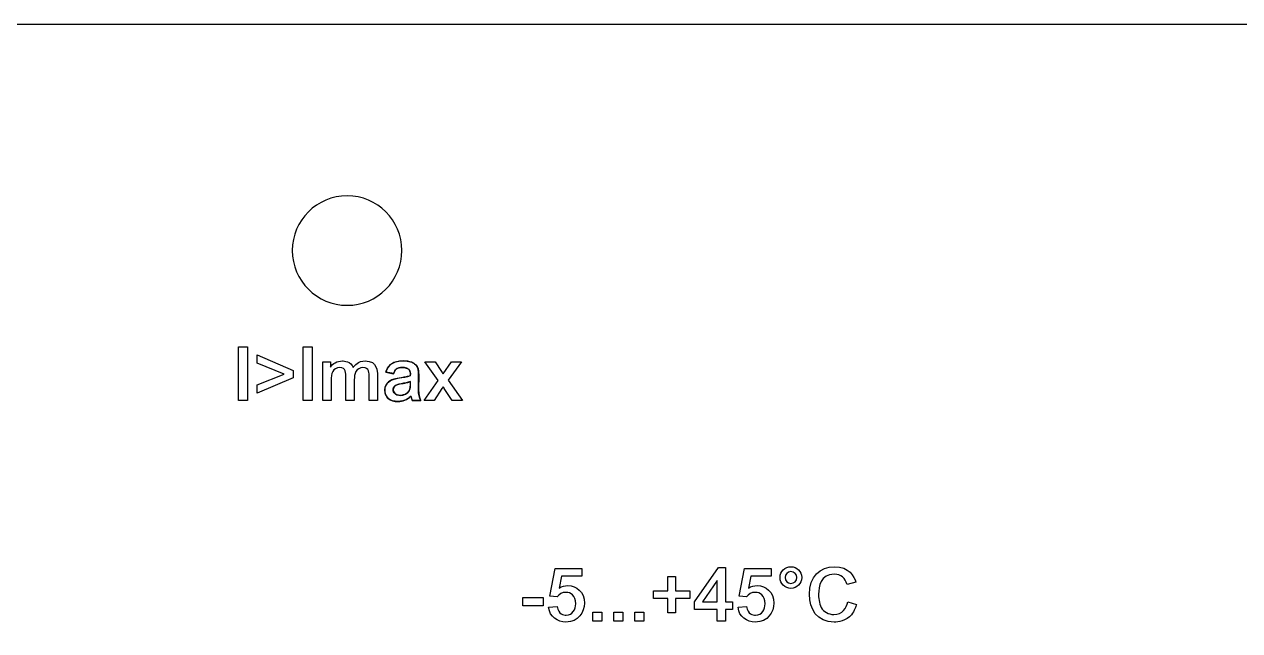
# Model space of a CAD drawing. Header units: millimetres. Extents: x 2151 to 5908, y -441 to 3322.
# Drawn here: x 3529.04 to 3563.41, y 3242.01 to 3259.16 of the extents above; entities that cross this region are included whole.
import ezdxf

# ---------------------------------------------------------------- set-up
doc = ezdxf.new("R2010")
doc.units = ezdxf.units.MM
doc.layers.add('Beschriftung', color=7, linetype='Continuous')
doc.layers.add('Gehäuse', color=7, linetype='Continuous')

# ---------------------------------------------------------------- blocks, each defined once
blk = doc.blocks.new('Gehäuse_6_TE')
at = {"layer": 'Gehäuse'}
blk.add_lwpolyline([(2.5, 66.5), (105.5, 66.5), (105.5, 24.5), (2.5, 24.5)], close=True, dxfattribs=at)
blk = doc.blocks.new('STC-0960.01')
at = {"layer": 'Beschriftung'}
for points, knots in [([(43.5, 61.65), (44.356, 61.65), (45.05, 60.956), (45.05, 60.1), (45.05, 60.1), (45.05, 59.244), (44.356, 58.55), (43.5, 58.55), (43.5, 58.55), (42.645, 58.55), (41.95, 59.244), (41.95, 60.1), (41.95, 60.1), (41.95, 60.956), (42.645, 61.65), (43.5, 61.65)], [0, 0, 0, 0, 0.2, 0.2, 0.2, 0.2, 0.4, 0.4, 0.4, 0.4, 0.6, 0.6, 0.6, 0.6, 1, 1, 1, 1]), ([(40.431, 55.855), (40.431, 55.855), (40.681, 55.855), (40.681, 55.855), (40.681, 55.855), (40.681, 55.855), (40.681, 57.371), (40.681, 57.371), (40.681, 57.371), (40.681, 57.371), (40.431, 57.371), (40.431, 57.371), (40.431, 57.371), (40.431, 57.371), (40.431, 55.855), (40.431, 55.855)], [0, 0, 0, 0, 0.2, 0.2, 0.2, 0.2, 0.4, 0.4, 0.4, 0.4, 0.6, 0.6, 0.6, 0.6, 1, 1, 1, 1]), ([(40.958, 57.146), (40.958, 57.146), (40.958, 56.911), (40.958, 56.911), (40.958, 56.911), (40.958, 56.911), (41.72, 56.6), (41.72, 56.6), (41.72, 56.6), (41.72, 56.6), (40.958, 56.297), (40.958, 56.297), (40.958, 56.297), (40.958, 56.297), (40.958, 56.06), (40.958, 56.06), (40.958, 56.06), (40.958, 56.06), (41.978, 56.496), (41.978, 56.496), (41.978, 56.496), (41.978, 56.496), (41.978, 56.706), (41.978, 56.706), (41.978, 56.706), (41.978, 56.706), (40.958, 57.146), (40.958, 57.146)], [0, 0, 0, 0, 0.125, 0.125, 0.125, 0.125, 0.25, 0.25, 0.25, 0.25, 0.375, 0.375, 0.375, 0.375, 0.5, 0.5, 0.5, 0.5, 0.625, 0.625, 0.625, 0.625, 0.75, 0.75, 0.75, 0.75, 1, 1, 1, 1]), ([(42.26, 55.855), (42.26, 55.855), (42.509, 55.855), (42.509, 55.855), (42.509, 55.855), (42.509, 55.855), (42.509, 57.371), (42.509, 57.371), (42.509, 57.371), (42.509, 57.371), (42.26, 57.371), (42.26, 57.371), (42.26, 57.371), (42.26, 57.371), (42.26, 55.855), (42.26, 55.855)], [0, 0, 0, 0, 0.2, 0.2, 0.2, 0.2, 0.4, 0.4, 0.4, 0.4, 0.6, 0.6, 0.6, 0.6, 1, 1, 1, 1]), ([(42.812, 55.855), (42.812, 55.855), (43.047, 55.855), (43.047, 55.855), (43.047, 55.855), (43.047, 55.855), (43.047, 56.407), (43.047, 56.407), (43.047, 56.407), (43.047, 56.53), (43.053, 56.604), (43.091, 56.678), (43.091, 56.678), (43.123, 56.738), (43.206, 56.789), (43.297, 56.789), (43.297, 56.789), (43.466, 56.789), (43.468, 56.623), (43.468, 56.515), (43.468, 56.515), (43.468, 56.515), (43.468, 55.855), (43.468, 55.855), (43.468, 55.855), (43.468, 55.855), (43.703, 55.855), (43.703, 55.855), (43.703, 55.855), (43.703, 55.855), (43.703, 56.441), (43.703, 56.441), (43.703, 56.441), (43.703, 56.537), (43.707, 56.6), (43.748, 56.676), (43.748, 56.676), (43.782, 56.742), (43.866, 56.789), (43.947, 56.789), (43.947, 56.789), (44.124, 56.789), (44.124, 56.632), (44.124, 56.518), (44.124, 56.518), (44.124, 56.518), (44.124, 55.855), (44.124, 55.855), (44.124, 55.855), (44.124, 55.855), (44.359, 55.855), (44.359, 55.855), (44.359, 55.855), (44.359, 55.855), (44.359, 56.585), (44.359, 56.585), (44.359, 56.585), (44.359, 56.67), (44.359, 56.977), (44.014, 56.977), (44.014, 56.977), (43.805, 56.977), (43.712, 56.848), (43.674, 56.793), (43.674, 56.793), (43.597, 56.968), (43.42, 56.977), (43.365, 56.977), (43.365, 56.977), (43.21, 56.977), (43.1, 56.903), (43.03, 56.801), (43.03, 56.801), (43.03, 56.801), (43.026, 56.801), (43.026, 56.801), (43.026, 56.801), (43.026, 56.801), (43.026, 56.952), (43.026, 56.952), (43.026, 56.952), (43.026, 56.952), (42.812, 56.952), (42.812, 56.952), (42.812, 56.952), (42.812, 56.952), (42.812, 55.855), (42.812, 55.855)], [0, 0, 0, 0, 0.043478, 0.043478, 0.043478, 0.043478, 0.086957, 0.086957, 0.086957, 0.086957, 0.130435, 0.130435, 0.130435, 0.130435, 0.173913, 0.173913, 0.173913, 0.173913, 0.217391, 0.217391, 0.217391, 0.217391, 0.26087, 0.26087, 0.26087, 0.26087, 0.304348, 0.304348, 0.304348, 0.304348, 0.347826, 0.347826, 0.347826, 0.347826, 0.391304, 0.391304, 0.391304, 0.391304, 0.434783, 0.434783, 0.434783, 0.434783, 0.478261, 0.478261, 0.478261, 0.478261, 0.521739, 0.521739, 0.521739, 0.521739, 0.565217, 0.565217, 0.565217, 0.565217, 0.608696, 0.608696, 0.608696, 0.608696, 0.652174, 0.652174, 0.652174, 0.652174, 0.695652, 0.695652, 0.695652, 0.695652, 0.73913, 0.73913, 0.73913, 0.73913, 0.782609, 0.782609, 0.782609, 0.782609, 0.826087, 0.826087, 0.826087, 0.826087, 0.869565, 0.869565, 0.869565, 0.869565, 0.913043, 0.913043, 0.913043, 0.913043, 1, 1, 1, 1]), ([(45.082, 56.975), (45.273, 56.975), (45.403, 56.925), (45.474, 56.825), (45.474, 56.825), (45.494, 56.795), (45.506, 56.758), (45.512, 56.714), (45.512, 56.714), (45.518, 56.669), (45.521, 56.617), (45.521, 56.558), (45.521, 56.558), (45.521, 56.558), (45.518, 56.166), (45.518, 56.166), (45.518, 56.166), (45.518, 56.035), (45.54, 55.931), (45.582, 55.853), (45.582, 55.853), (45.582, 55.853), (45.343, 55.853), (45.343, 55.853), (45.343, 55.853), (45.323, 55.903), (45.31, 55.946), (45.305, 55.982), (45.305, 55.982), (45.197, 55.879), (45.075, 55.828), (44.936, 55.828), (44.936, 55.828), (44.821, 55.828), (44.729, 55.857), (44.662, 55.916), (44.662, 55.916), (44.595, 55.974), (44.562, 56.051), (44.562, 56.147), (44.562, 56.147), (44.562, 56.228), (44.586, 56.294), (44.634, 56.345), (44.634, 56.345), (44.682, 56.397), (44.745, 56.435), (44.824, 56.459), (44.824, 56.459), (44.872, 56.473), (44.941, 56.487), (45.032, 56.501), (45.032, 56.501), (45.087, 56.509), (45.132, 56.517), (45.169, 56.525), (45.169, 56.525), (45.206, 56.533), (45.245, 56.544), (45.286, 56.558), (45.286, 56.558), (45.286, 56.558), (45.288, 56.613), (45.288, 56.613), (45.288, 56.613), (45.288, 56.647), (45.282, 56.676), (45.271, 56.7), (45.271, 56.7), (45.258, 56.725), (45.234, 56.747), (45.2, 56.764), (45.2, 56.764), (45.165, 56.782), (45.123, 56.791), (45.072, 56.791), (45.072, 56.791), (44.991, 56.791), (44.932, 56.777), (44.895, 56.751), (44.895, 56.751), (44.858, 56.724), (44.83, 56.679), (44.814, 56.615), (44.814, 56.615), (44.814, 56.615), (44.593, 56.655), (44.593, 56.655), (44.593, 56.655), (44.627, 56.764), (44.683, 56.844), (44.761, 56.897), (44.761, 56.897), (44.838, 56.949), (44.945, 56.975), (45.082, 56.975)], [0, 0, 0, 0, 0.04, 0.04, 0.04, 0.04, 0.08, 0.08, 0.08, 0.08, 0.12, 0.12, 0.12, 0.12, 0.16, 0.16, 0.16, 0.16, 0.2, 0.2, 0.2, 0.2, 0.24, 0.24, 0.24, 0.24, 0.28, 0.28, 0.28, 0.28, 0.32, 0.32, 0.32, 0.32, 0.36, 0.36, 0.36, 0.36, 0.4, 0.4, 0.4, 0.4, 0.44, 0.44, 0.44, 0.44, 0.48, 0.48, 0.48, 0.48, 0.52, 0.52, 0.52, 0.52, 0.56, 0.56, 0.56, 0.56, 0.6, 0.6, 0.6, 0.6, 0.64, 0.64, 0.64, 0.64, 0.68, 0.68, 0.68, 0.68, 0.72, 0.72, 0.72, 0.72, 0.76, 0.76, 0.76, 0.76, 0.8, 0.8, 0.8, 0.8, 0.84, 0.84, 0.84, 0.84, 0.88, 0.88, 0.88, 0.88, 0.92, 0.92, 0.92, 0.92, 1, 1, 1, 1]), ([(44.817, 56.617), (44.846, 56.723), (44.886, 56.793), (45.077, 56.793), (45.077, 56.793), (45.119, 56.793), (45.27, 56.78), (45.287, 56.662), (45.287, 56.662), (45.291, 56.628), (45.291, 56.592), (45.289, 56.56), (45.289, 56.56), (45.206, 56.53), (45.058, 56.505), (44.982, 56.494), (44.982, 56.494), (44.863, 56.475), (44.565, 56.429), (44.565, 56.149), (44.565, 56.149), (44.565, 55.959), (44.707, 55.829), (44.939, 55.829), (44.939, 55.829), (45.138, 55.829), (45.259, 55.938), (45.308, 55.984), (45.308, 55.984), (45.314, 55.948), (45.323, 55.914), (45.346, 55.855), (45.346, 55.855), (45.346, 55.855), (45.585, 55.855), (45.585, 55.855), (45.585, 55.855), (45.562, 55.9), (45.524, 55.969), (45.521, 56.168), (45.521, 56.168), (45.521, 56.168), (45.524, 56.56), (45.524, 56.56), (45.524, 56.56), (45.524, 56.746), (45.5, 56.812), (45.441, 56.869), (45.441, 56.869), (45.361, 56.947), (45.24, 56.977), (45.085, 56.977), (45.085, 56.977), (44.732, 56.977), (44.645, 56.801), (44.597, 56.657), (44.597, 56.657), (44.597, 56.657), (44.817, 56.617), (44.817, 56.617)], [0, 0, 0, 0, 0.0625, 0.0625, 0.0625, 0.0625, 0.125, 0.125, 0.125, 0.125, 0.1875, 0.1875, 0.1875, 0.1875, 0.25, 0.25, 0.25, 0.25, 0.3125, 0.3125, 0.3125, 0.3125, 0.375, 0.375, 0.375, 0.375, 0.4375, 0.4375, 0.4375, 0.4375, 0.5, 0.5, 0.5, 0.5, 0.5625, 0.5625, 0.5625, 0.5625, 0.625, 0.625, 0.625, 0.625, 0.6875, 0.6875, 0.6875, 0.6875, 0.75, 0.75, 0.75, 0.75, 0.8125, 0.8125, 0.8125, 0.8125, 0.875, 0.875, 0.875, 0.875, 1, 1, 1, 1]), ([(45.678, 55.855), (45.678, 55.855), (45.958, 55.855), (45.958, 55.855), (45.958, 55.855), (45.958, 55.855), (46.18, 56.192), (46.18, 56.192), (46.18, 56.192), (46.19, 56.206), (46.19, 56.206), (46.216, 56.247), (46.216, 56.247), (46.228, 56.228), (46.231, 56.221), (46.248, 56.196), (46.248, 56.196), (46.248, 56.196), (46.472, 55.855), (46.472, 55.855), (46.472, 55.855), (46.472, 55.855), (46.762, 55.855), (46.762, 55.855), (46.762, 55.855), (46.762, 55.855), (46.353, 56.435), (46.353, 56.435), (46.353, 56.435), (46.353, 56.435), (46.73, 56.952), (46.73, 56.952), (46.73, 56.952), (46.73, 56.952), (46.451, 56.952), (46.451, 56.952), (46.451, 56.952), (46.451, 56.952), (46.214, 56.609), (46.214, 56.609), (46.214, 56.609), (46.201, 56.63), (46.201, 56.632), (46.173, 56.674), (46.173, 56.674), (46.173, 56.674), (45.991, 56.952), (45.991, 56.952), (45.991, 56.952), (45.991, 56.952), (45.701, 56.952), (45.701, 56.952), (45.701, 56.952), (45.701, 56.952), (46.076, 56.422), (46.076, 56.422), (46.076, 56.422), (46.076, 56.422), (45.678, 55.855), (45.678, 55.855)], [0, 0, 0, 0, 0.0625, 0.0625, 0.0625, 0.0625, 0.125, 0.125, 0.125, 0.125, 0.1875, 0.1875, 0.1875, 0.1875, 0.25, 0.25, 0.25, 0.25, 0.3125, 0.3125, 0.3125, 0.3125, 0.375, 0.375, 0.375, 0.375, 0.4375, 0.4375, 0.4375, 0.4375, 0.5, 0.5, 0.5, 0.5, 0.5625, 0.5625, 0.5625, 0.5625, 0.625, 0.625, 0.625, 0.625, 0.6875, 0.6875, 0.6875, 0.6875, 0.75, 0.75, 0.75, 0.75, 0.8125, 0.8125, 0.8125, 0.8125, 0.875, 0.875, 0.875, 0.875, 1, 1, 1, 1]), ([(45.082, 56.342), (45.02, 56.332), (44.971, 56.322), (44.933, 56.311), (44.933, 56.311), (44.896, 56.301), (44.865, 56.284), (44.84, 56.261), (44.84, 56.261), (44.815, 56.237), (44.803, 56.205), (44.803, 56.164), (44.803, 56.164), (44.803, 56.123), (44.819, 56.086), (44.851, 56.052), (44.851, 56.052), (44.882, 56.018), (44.933, 56.001), (45.002, 56.001), (45.002, 56.001), (45.036, 56.001), (45.074, 56.008), (45.117, 56.022), (45.117, 56.022), (45.16, 56.037), (45.199, 56.065), (45.234, 56.108), (45.234, 56.108), (45.268, 56.151), (45.286, 56.211), (45.286, 56.287), (45.286, 56.287), (45.286, 56.287), (45.286, 56.393), (45.286, 56.393), (45.286, 56.393), (45.26, 56.382), (45.229, 56.372), (45.191, 56.363), (45.191, 56.363), (45.154, 56.355), (45.118, 56.348), (45.082, 56.342)], [0, 0, 0, 0, 0.083333, 0.083333, 0.083333, 0.083333, 0.166667, 0.166667, 0.166667, 0.166667, 0.25, 0.25, 0.25, 0.25, 0.333333, 0.333333, 0.333333, 0.333333, 0.416667, 0.416667, 0.416667, 0.416667, 0.5, 0.5, 0.5, 0.5, 0.583333, 0.583333, 0.583333, 0.583333, 0.666667, 0.666667, 0.666667, 0.666667, 0.75, 0.75, 0.75, 0.75, 0.833333, 0.833333, 0.833333, 0.833333, 1, 1, 1, 1]), ([(45.289, 56.395), (45.289, 56.253), (45.289, 56.196), (45.253, 56.135), (45.253, 56.135), (45.202, 56.05), (45.105, 56.003), (45.005, 56.003), (45.005, 56.003), (44.846, 56.003), (44.806, 56.105), (44.806, 56.166), (44.806, 56.166), (44.806, 56.295), (44.944, 56.319), (45.028, 56.333), (45.028, 56.333), (45.117, 56.348), (45.217, 56.367), (45.289, 56.395)], [0, 0, 0, 0, 0.166667, 0.166667, 0.166667, 0.166667, 0.333333, 0.333333, 0.333333, 0.333333, 0.5, 0.5, 0.5, 0.5, 0.666667, 0.666667, 0.666667, 0.666667, 1, 1, 1, 1]), ([(49.199, 50.009), (49.231, 49.731), (49.447, 49.589), (49.688, 49.589), (49.688, 49.589), (50.043, 49.589), (50.211, 49.873), (50.211, 50.127), (50.211, 50.127), (50.211, 50.445), (49.978, 50.622), (49.745, 50.622), (49.745, 50.622), (49.654, 50.622), (49.576, 50.599), (49.497, 50.55), (49.497, 50.55), (49.497, 50.55), (49.563, 50.887), (49.563, 50.887), (49.563, 50.887), (49.563, 50.887), (50.141, 50.887), (50.141, 50.887), (50.141, 50.887), (50.141, 50.887), (50.141, 51.109), (50.141, 51.109), (50.141, 51.109), (50.141, 51.109), (49.381, 51.109), (49.381, 51.109), (49.381, 51.109), (49.381, 51.109), (49.233, 50.326), (49.233, 50.326), (49.233, 50.326), (49.233, 50.326), (49.436, 50.299), (49.436, 50.299), (49.436, 50.299), (49.497, 50.381), (49.584, 50.43), (49.688, 50.43), (49.688, 50.43), (49.821, 50.43), (49.965, 50.345), (49.965, 50.108), (49.965, 50.108), (49.965, 49.945), (49.874, 49.782), (49.694, 49.782), (49.694, 49.782), (49.631, 49.782), (49.47, 49.808), (49.438, 50.032), (49.438, 50.032), (49.438, 50.032), (49.199, 50.009), (49.199, 50.009)], [0, 0, 0, 0, 0.0625, 0.0625, 0.0625, 0.0625, 0.125, 0.125, 0.125, 0.125, 0.1875, 0.1875, 0.1875, 0.1875, 0.25, 0.25, 0.25, 0.25, 0.3125, 0.3125, 0.3125, 0.3125, 0.375, 0.375, 0.375, 0.375, 0.4375, 0.4375, 0.4375, 0.4375, 0.5, 0.5, 0.5, 0.5, 0.5625, 0.5625, 0.5625, 0.5625, 0.625, 0.625, 0.625, 0.625, 0.6875, 0.6875, 0.6875, 0.6875, 0.75, 0.75, 0.75, 0.75, 0.8125, 0.8125, 0.8125, 0.8125, 0.875, 0.875, 0.875, 0.875, 1, 1, 1, 1]), ([(52.569, 49.848), (52.569, 49.848), (52.789, 49.848), (52.789, 49.848), (52.789, 49.848), (52.789, 49.848), (52.789, 50.252), (52.789, 50.252), (52.789, 50.252), (52.789, 50.252), (53.193, 50.252), (53.193, 50.252), (53.193, 50.252), (53.193, 50.252), (53.193, 50.472), (53.193, 50.472), (53.193, 50.472), (53.193, 50.472), (52.789, 50.472), (52.789, 50.472), (52.789, 50.472), (52.789, 50.472), (52.789, 50.876), (52.789, 50.876), (52.789, 50.876), (52.789, 50.876), (52.569, 50.876), (52.569, 50.876), (52.569, 50.876), (52.569, 50.876), (52.569, 50.472), (52.569, 50.472), (52.569, 50.472), (52.569, 50.472), (52.164, 50.472), (52.164, 50.472), (52.164, 50.472), (52.164, 50.472), (52.164, 50.252), (52.164, 50.252), (52.164, 50.252), (52.164, 50.252), (52.569, 50.252), (52.569, 50.252), (52.569, 50.252), (52.569, 50.252), (52.569, 49.848), (52.569, 49.848)], [0, 0, 0, 0, 0.076923, 0.076923, 0.076923, 0.076923, 0.153846, 0.153846, 0.153846, 0.153846, 0.230769, 0.230769, 0.230769, 0.230769, 0.307692, 0.307692, 0.307692, 0.307692, 0.384615, 0.384615, 0.384615, 0.384615, 0.461538, 0.461538, 0.461538, 0.461538, 0.538462, 0.538462, 0.538462, 0.538462, 0.615385, 0.615385, 0.615385, 0.615385, 0.692308, 0.692308, 0.692308, 0.692308, 0.769231, 0.769231, 0.769231, 0.769231, 0.846154, 0.846154, 0.846154, 0.846154, 1, 1, 1, 1]), ([(53.966, 49.615), (53.966, 49.615), (54.201, 49.615), (54.201, 49.615), (54.201, 49.615), (54.201, 49.615), (54.201, 49.947), (54.201, 49.947), (54.201, 49.947), (54.201, 49.947), (54.395, 49.947), (54.395, 49.947), (54.395, 49.947), (54.395, 49.947), (54.395, 50.161), (54.395, 50.161), (54.395, 50.161), (54.395, 50.161), (54.201, 50.161), (54.201, 50.161), (54.201, 50.161), (54.201, 50.161), (54.201, 51.131), (54.201, 51.131), (54.201, 51.131), (54.201, 51.131), (54.002, 51.131), (54.002, 51.131), (54.002, 51.131), (54.002, 51.131), (53.326, 50.161), (53.326, 50.161), (53.326, 50.161), (53.326, 50.161), (53.326, 49.947), (53.326, 49.947), (53.326, 49.947), (53.326, 49.947), (53.966, 49.947), (53.966, 49.947), (53.966, 49.947), (53.966, 49.947), (53.966, 49.615), (53.966, 49.615)], [0, 0, 0, 0, 0.083333, 0.083333, 0.083333, 0.083333, 0.166667, 0.166667, 0.166667, 0.166667, 0.25, 0.25, 0.25, 0.25, 0.333333, 0.333333, 0.333333, 0.333333, 0.416667, 0.416667, 0.416667, 0.416667, 0.5, 0.5, 0.5, 0.5, 0.583333, 0.583333, 0.583333, 0.583333, 0.666667, 0.666667, 0.666667, 0.666667, 0.75, 0.75, 0.75, 0.75, 0.833333, 0.833333, 0.833333, 0.833333, 1, 1, 1, 1]), ([(54.554, 50.009), (54.586, 49.731), (54.802, 49.589), (55.043, 49.589), (55.043, 49.589), (55.399, 49.589), (55.566, 49.873), (55.566, 50.127), (55.566, 50.127), (55.566, 50.445), (55.333, 50.622), (55.1, 50.622), (55.1, 50.622), (55.009, 50.622), (54.931, 50.599), (54.853, 50.55), (54.853, 50.55), (54.853, 50.55), (54.918, 50.887), (54.918, 50.887), (54.918, 50.887), (54.918, 50.887), (55.496, 50.887), (55.496, 50.887), (55.496, 50.887), (55.496, 50.887), (55.496, 51.109), (55.496, 51.109), (55.496, 51.109), (55.496, 51.109), (54.736, 51.109), (54.736, 51.109), (54.736, 51.109), (54.736, 51.109), (54.588, 50.326), (54.588, 50.326), (54.588, 50.326), (54.588, 50.326), (54.791, 50.299), (54.791, 50.299), (54.791, 50.299), (54.853, 50.381), (54.939, 50.43), (55.043, 50.43), (55.043, 50.43), (55.176, 50.43), (55.32, 50.345), (55.32, 50.108), (55.32, 50.108), (55.32, 49.945), (55.229, 49.782), (55.049, 49.782), (55.049, 49.782), (54.986, 49.782), (54.825, 49.808), (54.793, 50.032), (54.793, 50.032), (54.793, 50.032), (54.554, 50.009), (54.554, 50.009)], [0, 0, 0, 0, 0.0625, 0.0625, 0.0625, 0.0625, 0.125, 0.125, 0.125, 0.125, 0.1875, 0.1875, 0.1875, 0.1875, 0.25, 0.25, 0.25, 0.25, 0.3125, 0.3125, 0.3125, 0.3125, 0.375, 0.375, 0.375, 0.375, 0.4375, 0.4375, 0.4375, 0.4375, 0.5, 0.5, 0.5, 0.5, 0.5625, 0.5625, 0.5625, 0.5625, 0.625, 0.625, 0.625, 0.625, 0.6875, 0.6875, 0.6875, 0.6875, 0.75, 0.75, 0.75, 0.75, 0.8125, 0.8125, 0.8125, 0.8125, 0.875, 0.875, 0.875, 0.875, 1, 1, 1, 1]), ([(56.051, 51.156), (55.883, 51.156), (55.744, 51.02), (55.744, 50.849), (55.744, 50.849), (55.744, 50.68), (55.881, 50.542), (56.051, 50.542), (56.051, 50.542), (56.22, 50.542), (56.357, 50.68), (56.357, 50.849), (56.357, 50.849), (56.357, 51.02), (56.218, 51.156), (56.051, 51.156)], [0, 0, 0, 0, 0.2, 0.2, 0.2, 0.2, 0.4, 0.4, 0.4, 0.4, 0.6, 0.6, 0.6, 0.6, 1, 1, 1, 1]), ([(56.051, 51.016), (56.142, 51.016), (56.218, 50.942), (56.218, 50.849), (56.218, 50.849), (56.218, 50.758), (56.144, 50.682), (56.051, 50.682), (56.051, 50.682), (55.957, 50.682), (55.883, 50.758), (55.883, 50.849), (55.883, 50.849), (55.883, 50.942), (55.96, 51.016), (56.051, 51.016)], [0, 0, 0, 0, 0.2, 0.2, 0.2, 0.2, 0.4, 0.4, 0.4, 0.4, 0.6, 0.6, 0.6, 0.6, 1, 1, 1, 1]), ([(57.888, 50.713), (57.837, 50.883), (57.699, 51.156), (57.285, 51.156), (57.285, 51.156), (56.865, 51.156), (56.573, 50.866), (56.573, 50.375), (56.573, 50.375), (56.573, 49.956), (56.785, 49.589), (57.274, 49.589), (57.274, 49.589), (57.378, 49.589), (57.613, 49.613), (57.763, 49.797), (57.763, 49.797), (57.854, 49.907), (57.888, 50.03), (57.903, 50.087), (57.903, 50.087), (57.903, 50.087), (57.657, 50.159), (57.657, 50.159), (57.657, 50.159), (57.619, 49.988), (57.515, 49.803), (57.266, 49.803), (57.266, 49.803), (57.103, 49.803), (56.978, 49.884), (56.91, 49.998), (56.91, 49.998), (56.842, 50.117), (56.832, 50.292), (56.832, 50.379), (56.832, 50.379), (56.832, 50.584), (56.889, 50.942), (57.274, 50.942), (57.274, 50.942), (57.473, 50.942), (57.587, 50.832), (57.64, 50.654), (57.64, 50.654), (57.64, 50.654), (57.888, 50.713), (57.888, 50.713)], [0, 0, 0, 0, 0.076923, 0.076923, 0.076923, 0.076923, 0.153846, 0.153846, 0.153846, 0.153846, 0.230769, 0.230769, 0.230769, 0.230769, 0.307692, 0.307692, 0.307692, 0.307692, 0.384615, 0.384615, 0.384615, 0.384615, 0.461538, 0.461538, 0.461538, 0.461538, 0.538462, 0.538462, 0.538462, 0.538462, 0.615385, 0.615385, 0.615385, 0.615385, 0.692308, 0.692308, 0.692308, 0.692308, 0.769231, 0.769231, 0.769231, 0.769231, 0.846154, 0.846154, 0.846154, 0.846154, 1, 1, 1, 1]), ([(53.551, 50.161), (53.551, 50.161), (53.961, 50.763), (53.961, 50.763), (53.961, 50.763), (53.961, 50.763), (53.966, 50.763), (53.966, 50.763), (53.966, 50.763), (53.966, 50.763), (53.966, 50.161), (53.966, 50.161), (53.966, 50.161), (53.966, 50.161), (53.551, 50.161), (53.551, 50.161)], [0, 0, 0, 0, 0.2, 0.2, 0.2, 0.2, 0.4, 0.4, 0.4, 0.4, 0.6, 0.6, 0.6, 0.6, 1, 1, 1, 1]), ([(48.471, 50.047), (48.471, 50.047), (49.04, 50.047), (49.04, 50.047), (49.04, 50.047), (49.04, 50.047), (49.04, 50.282), (49.04, 50.282), (49.04, 50.282), (49.04, 50.282), (48.471, 50.282), (48.471, 50.282), (48.471, 50.282), (48.471, 50.282), (48.471, 50.047), (48.471, 50.047)], [0, 0, 0, 0, 0.2, 0.2, 0.2, 0.2, 0.4, 0.4, 0.4, 0.4, 0.6, 0.6, 0.6, 0.6, 1, 1, 1, 1]), ([(50.45, 49.615), (50.45, 49.615), (50.7, 49.615), (50.7, 49.615), (50.7, 49.615), (50.7, 49.615), (50.7, 49.865), (50.7, 49.865), (50.7, 49.865), (50.7, 49.865), (50.45, 49.865), (50.45, 49.865), (50.45, 49.865), (50.45, 49.865), (50.45, 49.615), (50.45, 49.615)], [0, 0, 0, 0, 0.2, 0.2, 0.2, 0.2, 0.4, 0.4, 0.4, 0.4, 0.6, 0.6, 0.6, 0.6, 1, 1, 1, 1]), ([(51.045, 49.615), (51.045, 49.615), (51.294, 49.615), (51.294, 49.615), (51.294, 49.615), (51.294, 49.615), (51.294, 49.865), (51.294, 49.865), (51.294, 49.865), (51.294, 49.865), (51.045, 49.865), (51.045, 49.865), (51.045, 49.865), (51.045, 49.865), (51.045, 49.615), (51.045, 49.615)], [0, 0, 0, 0, 0.2, 0.2, 0.2, 0.2, 0.4, 0.4, 0.4, 0.4, 0.6, 0.6, 0.6, 0.6, 1, 1, 1, 1]), ([(51.639, 49.615), (51.639, 49.615), (51.889, 49.615), (51.889, 49.615), (51.889, 49.615), (51.889, 49.615), (51.889, 49.865), (51.889, 49.865), (51.889, 49.865), (51.889, 49.865), (51.639, 49.865), (51.639, 49.865), (51.639, 49.865), (51.639, 49.865), (51.639, 49.615), (51.639, 49.615)], [0, 0, 0, 0, 0.2, 0.2, 0.2, 0.2, 0.4, 0.4, 0.4, 0.4, 0.6, 0.6, 0.6, 0.6, 1, 1, 1, 1])]:
    blk.add_open_spline(points, degree=3, knots=knots, dxfattribs=at)
blk.add_blockref('Gehäuse_6_TE', (0, 0))
blk = doc.blocks.new('MDT_CAD_STC-096001')
blk.add_blockref('STC-0960.01', (10, 10))

msp = doc.modelspace()

# ---------------------------------------------------------------- block references
msp.add_blockref('MDT_CAD_STC-096001', (3484.666, 3182.661))

doc.saveas('drawing.dxf')
